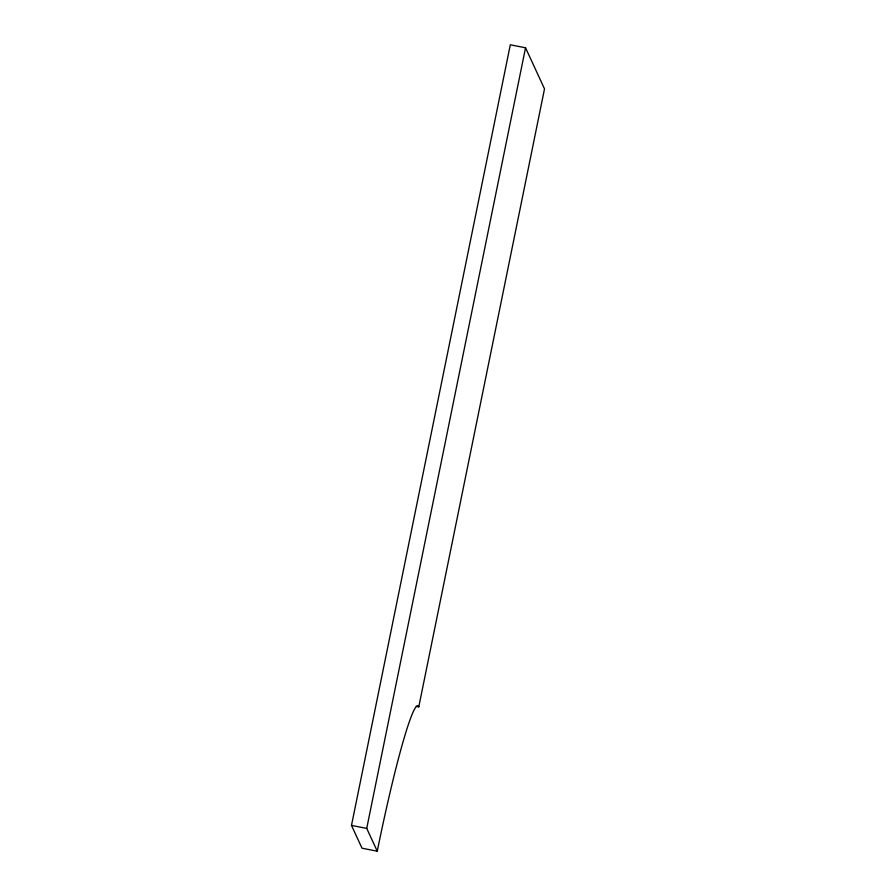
<?xml version="1.0" encoding="UTF-8"?>
<svg xmlns="http://www.w3.org/2000/svg" width="896" height="896" viewBox="0 0 896 896"><rect width="100%" height="100%" fill="white"/><g stroke="black" fill="none" stroke-linecap="round" stroke-linejoin="round"><path stroke-width="1.34" d="M351.49 825.418L510.306 44.8L525.538 47.79L544.51 88.861L418.779 706.854A166.757 11.861 -78.9 0 0 377.25 851.2L362.018 848.21L351.49 825.418L366.722 828.408L377.25 851.2M366.722 828.408L525.538 47.79M416.248 706.35L418.779 706.854"/></g></svg>
